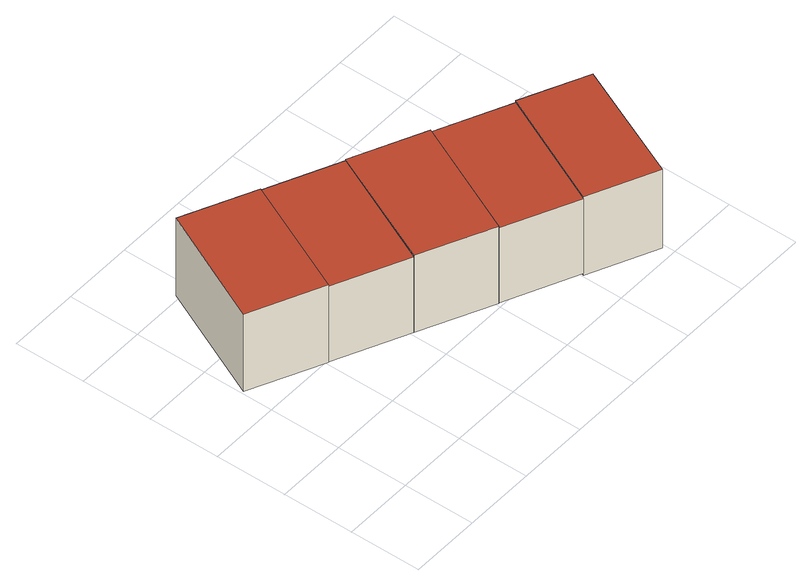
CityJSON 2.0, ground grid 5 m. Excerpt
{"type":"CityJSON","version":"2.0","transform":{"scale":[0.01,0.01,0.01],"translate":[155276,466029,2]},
"CityObjects":{
"building1":{"type":"Building","attributes":{"b3_bag_bag_overlap":0,"b3_bouwlagen":2,"b3_dak_type":"slanted","b3_extrusie":"standard","b3_h_dak_50p":8.26,"b3_h_dak_70p":8.45,"b3_h_dak_max":8.59,"b3_h_dak_min":7.89,"b3_h_maaiveld":2.17,"b3_is_glas_dak":false,"b3_kas_warenhuis":false,"b3_kwaliteitsindicator":true,"b3_mutatie_ahn3_ahn4":false,"b3_mutatie_ahn4_ahn5":false,"b3_n_nok":0,"b3_n_vlakken":1,"b3_opp_buitenmuur":68.17,"b3_opp_dak_plat":0,"b3_opp_dak_schuin":49.75,"b3_opp_grond":49.21,"b3_opp_scheidingsmuur":107.44,"b3_rmse_lod12":0.308,"b3_rmse_lod13":0.308,"b3_rmse_lod22":0.0296,"b3_t_run":23,"b3_val3dity_lod12":"[]","b3_val3dity_lod13":"[]","b3_val3dity_lod22":"[]","b3_volume_lod12":308.88,"b3_volume_lod13":308.88,"b3_volume_lod22":299.28,"geconstateerd":false,"oorspronkelijkbouwjaar":1991,"status":"Pand in gebruik"},"children":["building1-1"]},
"building1-1":{"type":"BuildingPart","parents":["building1"],"geometry":[{"type":"Solid","lod":"2.2","boundaries":[[[[0,1,2,3]],[[4,5,6,7]],[[7,6,1,0]],[[6,5,2,1]],[[5,4,3,2]],[[4,7,0,3]]]],"semantics":{"surfaces":[{"type":"GroundSurface"},{"type":"RoofSurface"},{"type":"WallSurface"}],"values":[[0,1,2,2,2,2]]}}]},
"building2":{"type":"Building","attributes":{"b3_bag_bag_overlap":0,"b3_bouwlagen":2,"b3_dak_type":"slanted","b3_extrusie":"standard","b3_h_dak_50p":8.15,"b3_h_dak_70p":8.37,"b3_h_dak_max":8.57,"b3_h_dak_min":7.89,"b3_h_maaiveld":2.21,"b3_is_glas_dak":false,"b3_kas_warenhuis":false,"b3_kwaliteitsindicator":true,"b3_mutatie_ahn3_ahn4":false,"b3_mutatie_ahn4_ahn5":false,"b3_n_nok":0,"b3_n_vlakken":1,"b3_opp_buitenmuur":65.97,"b3_opp_dak_plat":0,"b3_opp_dak_schuin":49.75,"b3_opp_grond":49.24,"b3_opp_scheidingsmuur":106.95,"b3_rmse_lod12":0.291,"b3_rmse_lod13":0.291,"b3_rmse_lod22":0.0358,"b3_t_run":23,"b3_val3dity_lod12":"[]","b3_val3dity_lod13":"[]","b3_val3dity_lod22":"[]","b3_volume_lod12":303,"b3_volume_lod13":303,"b3_volume_lod22":294.67,"geconstateerd":false,"oorspronkelijkbouwjaar":1991,"status":"Pand in gebruik"},"children":["building2-1"]},
"building2-1":{"type":"BuildingPart","parents":["building2"],"geometry":[{"type":"Solid","lod":"2.2","boundaries":[[[[8,9,10,11]],[[12,13,14,15]],[[15,14,9,8]],[[14,13,10,9]],[[13,12,11,10]],[[12,15,8,11]]]],"semantics":{"surfaces":[{"type":"GroundSurface"},{"type":"RoofSurface"},{"type":"WallSurface"}],"values":[[0,1,2,2,2,2]]}}]},
"building3":{"type":"Building","attributes":{"b3_bag_bag_overlap":0,"b3_bouwlagen":2,"b3_dak_type":"slanted","b3_extrusie":"standard","b3_h_dak_50p":8.29,"b3_h_dak_70p":8.47,"b3_h_dak_max":8.59,"b3_h_dak_min":7.91,"b3_h_maaiveld":2.21,"b3_is_glas_dak":false,"b3_kas_warenhuis":false,"b3_kwaliteitsindicator":true,"b3_mutatie_ahn3_ahn4":false,"b3_mutatie_ahn4_ahn5":false,"b3_n_nok":0,"b3_n_vlakken":1,"b3_opp_buitenmuur":69,"b3_opp_dak_plat":0,"b3_opp_dak_schuin":49.76,"b3_opp_grond":49.25,"b3_opp_scheidingsmuur":106.32,"b3_rmse_lod12":0.3,"b3_rmse_lod13":0.3,"b3_rmse_lod22":0.0361,"b3_t_run":18,"b3_val3dity_lod12":"[]","b3_val3dity_lod13":"[]","b3_val3dity_lod22":"[]","b3_volume_lod12":308.04,"b3_volume_lod13":308.04,"b3_volume_lod22":298.77,"geconstateerd":false,"oorspronkelijkbouwjaar":1991,"status":"Pand in gebruik"},"children":["building3-1"]},
"building3-1":{"type":"BuildingPart","parents":["building3"],"geometry":[{"type":"Solid","lod":"2.2","boundaries":[[[[11,10,16,17]],[[18,19,20,21]],[[21,20,10,11]],[[20,19,16,10]],[[19,18,17,16]],[[18,21,11,17]]]],"semantics":{"surfaces":[{"type":"GroundSurface"},{"type":"RoofSurface"},{"type":"WallSurface"}],"values":[[0,1,2,2,2,2]]}}]},
"building4":{"type":"Building","attributes":{"b3_bag_bag_overlap":0,"b3_bouwlagen":2,"b3_dak_type":"slanted","b3_extrusie":"standard","b3_h_dak_50p":8.12,"b3_h_dak_70p":8.32,"b3_h_dak_max":8.55,"b3_h_dak_min":7.88,"b3_h_maaiveld":2.24,"b3_is_glas_dak":false,"b3_kas_warenhuis":false,"b3_kwaliteitsindicator":true,"b3_mutatie_ahn3_ahn4":false,"b3_mutatie_ahn4_ahn5":false,"b3_n_nok":0,"b3_n_vlakken":1,"b3_opp_buitenmuur":65.2,"b3_opp_dak_plat":0,"b3_opp_dak_schuin":49.73,"b3_opp_grond":49.24,"b3_opp_scheidingsmuur":105.79,"b3_rmse_lod12":0.282,"b3_rmse_lod13":0.282,"b3_rmse_lod22":0.0448,"b3_t_run":18,"b3_val3dity_lod12":"[]","b3_val3dity_lod13":"[]","b3_val3dity_lod22":"[]","b3_volume_lod12":299.36,"b3_volume_lod13":299.36,"b3_volume_lod22":291.34,"geconstateerd":false,"oorspronkelijkbouwjaar":1991,"status":"Pand in gebruik"},"children":["building4-1"]},
"building4-1":{"type":"BuildingPart","parents":["building4"],"geometry":[{"type":"Solid","lod":"2.2","boundaries":[[[[22,23,24,25]],[[26,27,28,29]],[[29,28,23,22]],[[28,27,24,23]],[[27,26,25,24]],[[26,29,22,25]]]],"semantics":{"surfaces":[{"type":"GroundSurface"},{"type":"RoofSurface"},{"type":"WallSurface"}],"values":[[0,1,2,2,2,2]]}}]},
"building5":{"type":"Building","attributes":{"b3_bag_bag_overlap":0,"b3_bouwlagen":2,"b3_dak_type":"slanted","b3_extrusie":"standard","b3_h_dak_50p":8.3,"b3_h_dak_70p":8.47,"b3_h_dak_max":8.67,"b3_h_dak_min":7.91,"b3_h_maaiveld":2.09,"b3_is_glas_dak":false,"b3_kas_warenhuis":false,"b3_kwaliteitsindicator":true,"b3_mutatie_ahn3_ahn4":false,"b3_mutatie_ahn4_ahn5":false,"b3_n_nok":0,"b3_n_vlakken":1,"b3_opp_buitenmuur":124,"b3_opp_dak_plat":0,"b3_opp_dak_schuin":45.8,"b3_opp_grond":45.23,"b3_opp_scheidingsmuur":49.43,"b3_rmse_lod12":0.296,"b3_rmse_lod13":0.296,"b3_rmse_lod22":0.0213,"b3_t_run":24,"b3_val3dity_lod12":"[]","b3_val3dity_lod13":"[]","b3_val3dity_lod22":"[]","b3_volume_lod12":288.21,"b3_volume_lod13":288.21,"b3_volume_lod22":280.12,"geconstateerd":false,"oorspronkelijkbouwjaar":1991,"status":"Pand in gebruik"},"children":["building5-1"]},
"building5-1":{"type":"BuildingPart","parents":["building5"],"geometry":[{"type":"Solid","lod":"2.2","boundaries":[[[[30,31,32,33]],[[34,35,36,37]],[[37,36,31,30]],[[36,35,32,31]],[[35,34,33,32]],[[34,37,30,33]]]],"semantics":{"surfaces":[{"type":"GroundSurface"},{"type":"RoofSurface"},{"type":"WallSurface"}],"values":[[0,1,2,2,2,2]]}}]}
},
"vertices":[
[13,1217,17],[389,2027,17],[888,1795,17],[513,985,17],[513,985,645],[888,1795,645],[389,2027,645],[13,1217,645],
[513,985,21],[888,1795,21],[1388,1564,21],[1013,753,21],[1013,753,636],[1388,1564,636],[888,1795,636],[513,985,636],
[1888,1332,21],[1513,521,21],[1513,521,647],[1888,1332,647],[1388,1564,647],[1013,753,647],
[2388,1100,24],[2012,289,24],[1513,521,24],[1888,1332,24],[1888,1332,632],[1513,521,632],[2012,289,632],[2388,1100,632],
[2012,289,9],[2388,1100,9],[2842,890,9],[2477,74,9],[2477,74,647],[2842,890,647],[2388,1100,647],[2012,289,647]
]}
